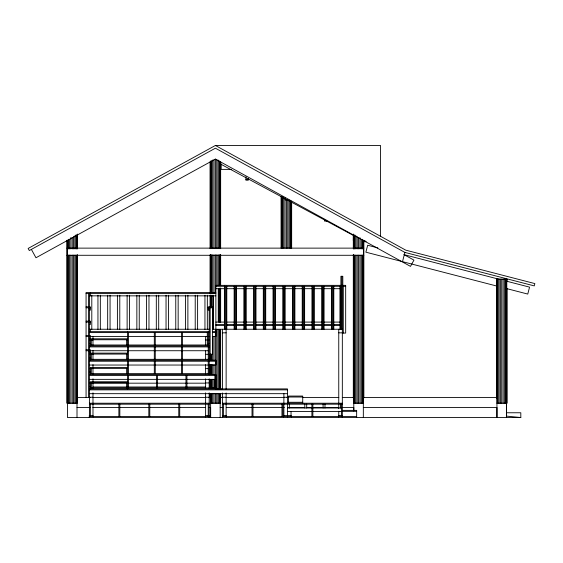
<?xml version="1.0" encoding="UTF-8"?>
<svg xmlns="http://www.w3.org/2000/svg" width="563" height="563" viewBox="0 0 563 563"><rect width="100%" height="100%" fill="white"/><g stroke="black" fill="none" stroke-linecap="round" stroke-linejoin="round"><path stroke-width="0.84" d="M506.496 403.221L506.496 417.535L506.496 397.492M402.503 261.654L404.896 252.414L215.397 148.189L29.297 250.535L28.15 248.445L215.397 145.465L380.511 145.465L380.511 236.277M403.931 254.603L413.946 260.113L410.497 266.383L215.397 159.076L35.969 257.763L31.373 249.395M231.66 169.386L221.118 169.386L221.118 163.819M245.911 179.47L248.297 179.47M287.594 199.914L285.209 199.914L285.209 198.162M326.899 221.076L324.513 221.076L324.513 219.324M353.311 240.668L353.402 234.785M363.811 240.971L365.401 240.971M363.811 241.689L366.196 241.689M66.983 248.128L363.811 248.128M66.983 255.285L363.811 255.285M496.475 279.142L506.974 279.142L506.974 281.767M215.875 286.307L345.675 286.307M215.875 288.692L224.651 288.692M226.403 288.692L243.955 288.692M245.369 288.692L253.61 288.692M255.855 288.692L273.322 288.692M274.674 288.692L282.936 288.692M285.209 288.692L293.414 288.692M294.864 288.692L312.416 288.692M313.507 288.692L322.071 288.692M323.824 288.692L331.853 288.692M333.479 288.692L340.587 288.692M215.875 292.507L86.069 292.507L86.069 397.492M86.069 293.464L215.875 293.464M89.411 295.849L215.875 295.849M86.069 306.821L90.362 306.821L90.362 310.164L89.411 310.164M86.069 307.778L90.362 307.778M208.24 307.778L212.532 307.778M209.19 310.164L208.24 310.164L208.24 306.821L212.532 306.821L212.532 354.542L209.19 354.542M86.069 321.142L90.362 321.142L90.362 324.478L89.411 324.478M86.069 322.092L90.362 322.092M215.875 322.092L224.651 322.092M226.403 322.092L234.314 322.092M236.059 322.092L243.976 322.092M245.714 322.092L253.639 322.092M256.242 322.092L272.956 322.092M274.674 322.092L282.619 322.092M285.209 322.092L293.154 322.092M294.864 322.092L302.817 322.092M304.52 322.092L312.472 322.092M314.175 322.092L322.135 322.092M323.824 322.092L331.797 322.092M333.479 322.092L340.58 322.092M215.875 324.478L224.651 324.478M226.41 324.478L234.314 324.478M236.073 324.478L243.976 324.478M245.728 324.478L253.639 324.478M256.271 324.478L272.956 324.478M274.709 324.478L282.619 324.478M285.251 324.478L293.154 324.478M294.913 324.478L302.817 324.478M304.569 324.478L312.472 324.478M314.231 324.478L322.135 324.478M323.894 324.478L331.797 324.478M333.549 324.478L340.58 324.478M215.875 325.435L224.651 325.435M226.41 325.435L234.314 325.435M236.073 325.435L243.976 325.435M245.728 325.435L253.639 325.435M256.271 325.435L272.956 325.435M274.709 325.435L282.619 325.435M285.251 325.435L293.154 325.435M294.913 325.435L302.817 325.435M304.569 325.435L312.472 325.435M314.231 325.435L322.135 325.435M323.894 325.435L331.797 325.435M333.549 325.435L340.58 325.435M89.411 329.249L209.732 329.249M212.364 329.249L342.332 329.249M89.411 331.642L209.732 331.642M212.357 331.642L215.875 331.642M89.411 332.592L209.725 332.592M212.357 332.592L215.875 332.592M222.554 332.832L226.129 332.832M338.757 332.832L342.332 332.832M342.332 333.071L345.675 333.071L345.675 285.35L215.875 285.35L215.875 336.414L212.357 336.414M86.069 335.457L90.362 335.457L90.362 345.956M86.069 336.414L209.725 336.414M89.411 338.799L127.59 338.799M90.362 339.749L127.59 339.749M89.411 339.989L92.986 339.989M205.615 339.989L209.19 339.989M89.411 343.571L90.362 343.571M208.24 343.571L209.19 343.571M90.362 344.999L208.24 344.999M89.411 345.956L209.19 345.956M89.411 346.907L209.19 346.907M86.069 349.771L90.362 349.771L90.362 360.271M86.069 350.728L208.479 350.728M89.411 353.114L127.59 353.114M90.362 354.071L127.59 354.071M89.411 354.31L92.986 354.31M205.615 354.31L208.479 354.31M89.411 357.885L90.362 357.885M90.362 359.321L209.19 359.321M89.411 360.271L215.875 360.271L215.875 365.042L89.411 365.042M89.411 361.228L215.875 361.228M127.59 367.428L90.362 367.428L90.362 374.585M90.362 368.385L127.59 368.385M89.411 368.624L92.986 368.624M205.615 368.624L208.479 368.624M89.411 372.199L90.362 372.199M90.362 373.635L209.19 373.635M89.411 374.585L215.875 374.585L215.875 388.906M89.411 375.542L215.875 375.542M89.411 379.363L215.875 379.363M127.59 381.749L90.362 381.749L90.362 388.906M90.362 382.699L127.59 382.699M89.411 382.939L92.986 382.939M205.615 382.939L209.19 382.939M92.986 383.178L205.615 383.178M89.411 386.521L90.362 386.521M92.986 386.999L205.615 386.999M90.362 387.949L215.875 387.949M89.411 388.906L287.454 388.906L287.454 416.901M89.411 389.856L287.454 389.856M89.411 393.678L287.454 393.678M288.411 397.021L302.725 397.021M89.411 397.253L92.986 397.253M205.615 397.253L209.19 397.253M222.554 397.253L226.129 397.253M283.879 397.253L287.454 397.253M90.186 397.492L77.004 397.492L77.004 417.535M92.825 397.492L205.347 397.492M208.866 397.492L210.625 397.492L210.625 417.535L210.625 407.513L208.866 407.513M222.807 397.492L220.168 397.492L220.168 417.535M226.319 397.492L284.343 397.492M286.975 397.492L288.735 397.492M302.803 397.492L338.842 397.492M342.36 397.492L353.789 397.492L353.789 410.8L353.789 407.513L342.36 407.513M288.411 402.264L302.725 402.264M89.411 403.221L209.19 403.221M220.168 403.221L210.323 403.221L210.323 393.558M222.554 403.221L342.332 403.221M363.332 403.221L353.487 403.221L353.487 254.617M496.953 403.221L506.974 403.221L506.974 288.756M89.411 404.178L209.19 404.178M222.554 404.178L342.332 404.178M77.004 407.513L90.186 407.513M92.825 407.513L205.347 407.513M220.168 407.513L222.807 407.513M226.319 407.513L284.343 407.513M288.735 407.513L304.562 407.513M306.314 407.513L323.021 407.513M324.781 407.513L338.842 407.513M363.332 407.513L496.953 407.513L496.953 417.535L496.953 397.492L363.332 397.492L363.332 417.535M287.454 407.992L341.699 407.992M342.332 410.378L356.653 410.378L356.653 417.535M342.332 411.335L356.653 411.335M287.454 411.574L341.621 411.574M506.496 412.763L520.81 412.763L520.81 417.535L67.461 417.535L67.461 402.503M208.549 415.628L205.495 415.628L205.495 416.901M223.194 415.628L226.249 415.628L226.249 416.901M89.411 416.585L209.19 416.585M222.554 416.585L356.653 416.585M506.327 416.092L520.81 417.535M404.896 252.414L534.252 285.891L534.85 283.583L405.782 250.176L215.397 145.465M377.843 247.875L367.674 245.243L365.88 252.175L497.249 286.173M404.121 254.673L499.895 279.466M506.672 281.219L529.558 287.137L527.763 294.069L506.573 288.587M220.689 164.107L353.67 235.615M506.791 279.142L506.791 403.221M506.271 279.142L506.271 403.221M505.433 279.142L505.433 403.221M504.349 279.142L504.349 403.221M503.083 279.142L503.083 403.221M501.724 279.142L501.724 403.221M500.366 279.142L500.366 403.221M499.1 279.142L499.1 403.221M498.009 279.142L498.009 403.221M497.178 279.142L497.178 403.221M496.65 279.142L496.65 397.978M496.475 286.138L496.475 397.978M363.811 240.549L363.811 397.95M363.628 240.19L363.628 397.964M363.107 240.19L363.107 248.952M363.107 255.088L363.107 403.221M362.269 239.31L362.269 248.952M362.269 255.088L362.269 403.221M361.186 239.31L361.186 248.952M361.186 255.088L361.186 403.221M359.919 237.558L359.919 248.952M359.919 255.088L359.919 403.221M358.561 237.558L358.561 248.952M358.561 255.088L358.561 403.221M357.202 236.685L357.202 248.952M357.202 255.088L357.202 403.221M355.936 235.806L355.936 248.952M355.936 255.088L355.936 403.221M354.845 234.933L354.845 248.952M354.845 255.088L354.845 403.221M354.014 234.933L354.014 248.952M354.014 255.088L354.014 403.221M353.487 234.053L353.487 248.952M353.311 235.271L353.311 248.579M353.311 254.617L353.311 397.95M343.289 286.307L343.289 333.071M342.811 285.849L342.811 276.285L340.904 276.285L340.904 285.849M342.452 417.535L342.452 415.628L338.637 415.628L338.637 416.901M342.332 285.35L342.332 417.535M341.854 276.285L341.854 285.849M341.621 286.307L341.621 329.249M341.382 404.178L341.382 416.585M340.664 286.307L340.664 329.249M340.425 404.178L340.425 407.992M339.946 286.307L339.946 329.249M338.757 329.249L338.757 408.654M338.757 411.272L338.757 415.628M333.803 286.307L333.803 329.249M333.085 286.307L333.085 329.249M332.128 286.307L332.128 329.249M331.41 286.307L331.41 329.249M324.992 404.178L324.992 407.992M324.07 286.307L324.07 329.249M323.359 286.307L323.359 329.249M323.085 404.178L323.085 407.992M322.402 286.307L322.402 329.249M321.684 286.307L321.684 329.249M314.344 286.307L314.344 329.249M313.626 286.307L313.626 329.249M312.866 404.178L312.866 416.585M312.676 286.307L312.676 329.249M311.958 286.307L311.958 329.249M311.909 404.178L311.909 416.585M306.701 404.178L306.701 407.992M304.794 404.178L304.794 407.992M304.618 286.307L304.618 329.249M303.9 286.307L303.9 329.249M302.943 286.307L302.943 329.249M302.725 403.221L302.725 396.063L288.411 396.063L288.411 403.221M302.232 286.307L302.232 329.249M294.885 286.307L294.885 329.249M294.175 286.307L294.175 329.249M293.217 286.307L293.217 329.249M292.5 286.307L292.5 329.249M291.655 202.638L291.655 248.269M291.472 201.765L291.472 248.269M291.275 416.901L291.275 415.628L283.639 415.628L283.639 416.901M291.036 411.574L291.036 415.628M290.951 200.885L290.951 248.269M290.114 200.885L290.114 248.269M289.361 404.178L289.361 407.992M289.03 200.006L289.03 248.269M287.763 200.006L287.763 248.269M286.405 200.006L286.405 248.269M285.159 286.307L285.159 329.249M285.047 198.253L285.047 248.269M284.442 286.307L284.442 329.249M283.879 393.678L283.879 415.628M283.78 197.374L283.78 248.269M283.492 286.307L283.492 329.249M282.922 404.178L282.922 416.585M282.774 286.307L282.774 329.249M282.689 196.501L282.689 248.269M281.964 404.178L281.964 416.585M281.859 196.501L281.859 248.269M281.331 196.501L281.331 248.269M281.155 196.501L281.155 248.269M275.434 286.307L275.434 329.249M274.716 286.307L274.716 329.249M273.759 286.307L273.759 329.249M273.048 286.307L273.048 329.249M265.708 286.307L265.708 329.249M264.99 286.307L264.99 329.249M264.033 286.307L264.033 329.249M263.315 286.307L263.315 329.249M255.975 286.307L255.975 329.249M255.264 286.307L255.264 329.249M254.307 286.307L254.307 329.249M253.589 286.307L253.589 329.249M252.977 404.178L252.977 416.585M252.02 404.178L252.02 416.585M248.297 178.478L248.297 180.195L245.911 180.195L245.911 176.761M246.249 286.307L246.249 329.249M245.531 286.307L245.531 329.249M244.581 286.307L244.581 329.249M243.863 286.307L243.863 329.249M236.523 286.307L236.523 329.249M235.806 286.307L235.806 329.249M234.848 286.307L234.848 329.249M234.138 286.307L234.138 329.249M226.79 286.307L226.79 329.249M226.129 329.249L226.129 389.483M226.129 392.967L226.129 415.628M226.08 286.307L226.08 329.249M225.123 286.307L225.123 329.249M224.405 285.35L224.405 329.249M223.511 404.178L223.511 416.585M222.554 329.249L222.554 389.483M222.554 392.967L222.554 417.535M222.434 415.628L222.434 417.535M221.118 388.906L221.118 389.385M220.647 161.715L220.647 248.656M220.647 254.807L220.647 285.54M220.647 288.179L220.647 322.423M220.647 329.454L220.647 389.167M220.647 393.558L220.647 397.95M220.464 161.715L220.464 248.656M220.464 254.807L220.464 285.54M220.464 288.179L220.464 322.423M220.464 329.454L220.464 389.167M220.464 393.558L220.464 397.95M219.943 161.715L219.943 248.656M219.943 254.807L219.943 285.54M219.943 288.179L219.943 322.423M219.943 329.454L219.943 389.167M219.943 393.558L219.943 403.221M219.106 160.835L219.106 248.656M219.106 254.807L219.106 285.54M219.106 288.179L219.106 322.423M219.106 329.454L219.106 389.167M219.106 393.558L219.106 403.221M218.261 288.91L218.261 321.902M218.022 159.955L218.022 248.656M218.022 254.807L218.022 285.54M218.022 329.454L218.022 389.167M218.022 393.558L218.022 403.221M217.867 388.906L217.867 389.385M216.755 159.955L216.755 248.656M216.755 254.807L216.755 285.54M216.755 329.454L216.755 389.167M216.755 393.558L216.755 403.221M215.397 159.083L215.397 248.656M215.397 254.807L215.397 293.443M215.397 329.454L215.397 389.167M215.397 393.558L215.397 403.221M214.918 375.542L214.918 387.949M214.039 159.955L214.039 248.656M214.039 254.807L214.039 293.443M214.039 336.477L214.039 360.186M214.039 364.578L214.039 374.24M214.039 379.511L214.039 388.294M214.039 393.558L214.039 403.221M213.49 295.216L213.49 329.397M212.772 159.955L212.772 248.656M212.772 254.807L212.772 293.443M212.772 295.202L212.772 329.454M212.772 336.477L212.772 360.186M212.772 364.578L212.772 374.24M212.772 379.511L212.772 388.294M212.772 393.558L212.772 403.221M211.681 160.835L211.681 248.656M211.681 254.807L211.681 293.443M211.681 295.202L211.681 307.497M211.681 354.043L211.681 360.186M211.681 364.578L211.681 374.24M211.681 379.511L211.681 388.294M211.681 393.558L211.681 403.221M210.851 160.835L210.851 248.656M210.851 254.807L210.851 293.443M210.851 295.202L210.851 307.497M210.851 354.043L210.851 360.186M210.851 364.578L210.851 374.24M210.851 379.511L210.851 388.294M210.851 393.558L210.851 403.221M210.323 161.715L210.323 248.656M210.323 254.807L210.323 293.443M210.323 295.202L210.323 307.497M210.323 354.043L210.323 360.186M210.323 364.578L210.323 374.24M210.323 379.511L210.323 388.294M210.147 161.715L210.147 248.656M210.147 254.807L210.147 293.443M210.147 295.202L210.147 307.497M210.147 307.778L210.147 360.186M210.147 364.578L210.147 374.24M210.147 379.511L210.147 388.294M210.147 393.558L210.147 397.95M209.309 415.628L209.309 417.535M209.19 307.778L209.19 374.719M209.19 378.836L209.19 388.47M209.19 392.854L209.19 417.535M208.24 331.642L208.24 345.956M208.24 346.907L208.24 359.321M208.24 361.228L208.24 373.635M208.24 404.178L208.24 416.585M207.339 295.216L207.339 329.397M207.283 332.592L207.283 344.999M205.615 336.414L205.615 345.267M205.615 350.545L205.615 359.56M205.615 364.62L205.615 374.458M205.615 378.836L205.615 388.47M205.615 392.854L205.615 415.628M204.953 295.216L204.953 329.397M197.613 295.216L197.613 329.397M195.22 295.216L195.22 329.397M187.88 295.216L187.88 329.397M186.923 375.542L186.923 387.949M185.966 375.542L185.966 387.949M185.494 295.216L185.494 329.397M182.468 332.592L182.468 344.999M182.468 346.907L182.468 359.321M182.468 361.228L182.468 373.635M181.511 332.592L181.511 344.999M181.511 346.907L181.511 359.321M181.511 361.228L181.511 373.635M179.724 404.178L179.724 416.585M178.767 404.178L178.767 416.585M178.154 295.216L178.154 329.397M175.769 295.216L175.769 329.397M168.428 295.216L168.428 329.397M166.043 295.216L166.043 329.397M158.696 295.216L158.696 329.397M157.492 375.542L157.492 387.949M156.535 375.542L156.535 387.949M156.31 295.216L156.31 329.397M155.268 332.592L155.268 344.999M155.268 346.907L155.268 359.321M155.268 361.228L155.268 373.635M154.311 332.592L154.311 344.999M154.311 346.907L154.311 359.321M154.311 361.228L154.311 373.635M149.779 404.178L149.779 416.585M148.97 295.216L148.97 329.397M148.822 404.178L148.822 416.585M146.584 295.216L146.584 329.397M139.244 295.216L139.244 329.397M136.858 295.216L136.858 329.397M129.518 295.216L129.518 329.397M128.54 332.592L128.54 344.999M128.54 346.907L128.54 359.321M128.54 361.228L128.54 373.635M128.54 375.542L128.54 387.949M127.59 331.642L127.59 388.906M127.125 295.216L127.125 329.397M126.633 339.749L126.633 344.999M126.633 354.071L126.633 359.321M126.633 368.385L126.633 373.635M126.633 382.699L126.633 387.949M119.835 404.178L119.835 416.585M119.785 295.216L119.785 329.397M118.877 404.178L118.877 416.585M117.4 295.216L117.4 329.397M110.059 295.216L110.059 329.397M107.674 295.216L107.674 329.397M100.334 295.216L100.334 329.397M97.948 295.216L97.948 329.397M93.106 416.901L93.106 415.628L89.292 415.628L89.292 417.535M92.986 336.414L92.986 345.267M92.986 350.545L92.986 359.56M92.986 364.62L92.986 374.458M92.986 378.836L92.986 388.47M92.986 392.854L92.986 415.628M91.797 295.216L91.797 329.397M91.319 339.749L91.319 344.999M91.319 354.071L91.319 359.321M91.319 368.385L91.319 373.635M91.319 382.699L91.319 387.949M90.362 292.507L90.362 295.849M90.362 329.249L90.362 331.642M90.362 404.178L90.362 416.585M89.411 293.464L89.411 307.489M89.411 307.778L89.411 321.508M89.411 322.092L89.411 335.949M89.411 336.414L89.411 350.27M89.411 350.728L89.411 417.535M88.454 293.464L88.454 307.321M88.454 307.778L88.454 320.769M88.454 322.092L88.454 335.949M88.454 336.414L88.454 350.27M88.454 350.728L88.454 397.492M77.384 234.785L77.483 248.579M77.483 254.729L77.483 397.95M77.3 234.053L77.3 248.952M77.3 255.088L77.3 403.221L66.983 403.221L66.983 240.668M76.779 234.933L76.779 248.952M76.779 255.088L76.779 403.221M75.942 234.933L75.942 248.952M75.942 255.088L75.942 403.221M74.858 235.806L74.858 248.952M74.858 255.088L74.858 403.221M73.591 236.685L73.591 248.952M73.591 255.088L73.591 403.221M72.233 237.558L72.233 248.952M72.233 255.088L72.233 403.221M70.875 237.558L70.875 248.952M70.875 255.088L70.875 403.221M69.608 239.31L69.608 248.952M69.608 255.088L69.608 403.221M68.517 239.31L68.517 248.952M68.517 255.088L68.517 403.221M67.687 240.19L67.687 248.952M67.687 255.088L67.687 403.221M67.159 240.19L67.159 403.221"/></g></svg>
